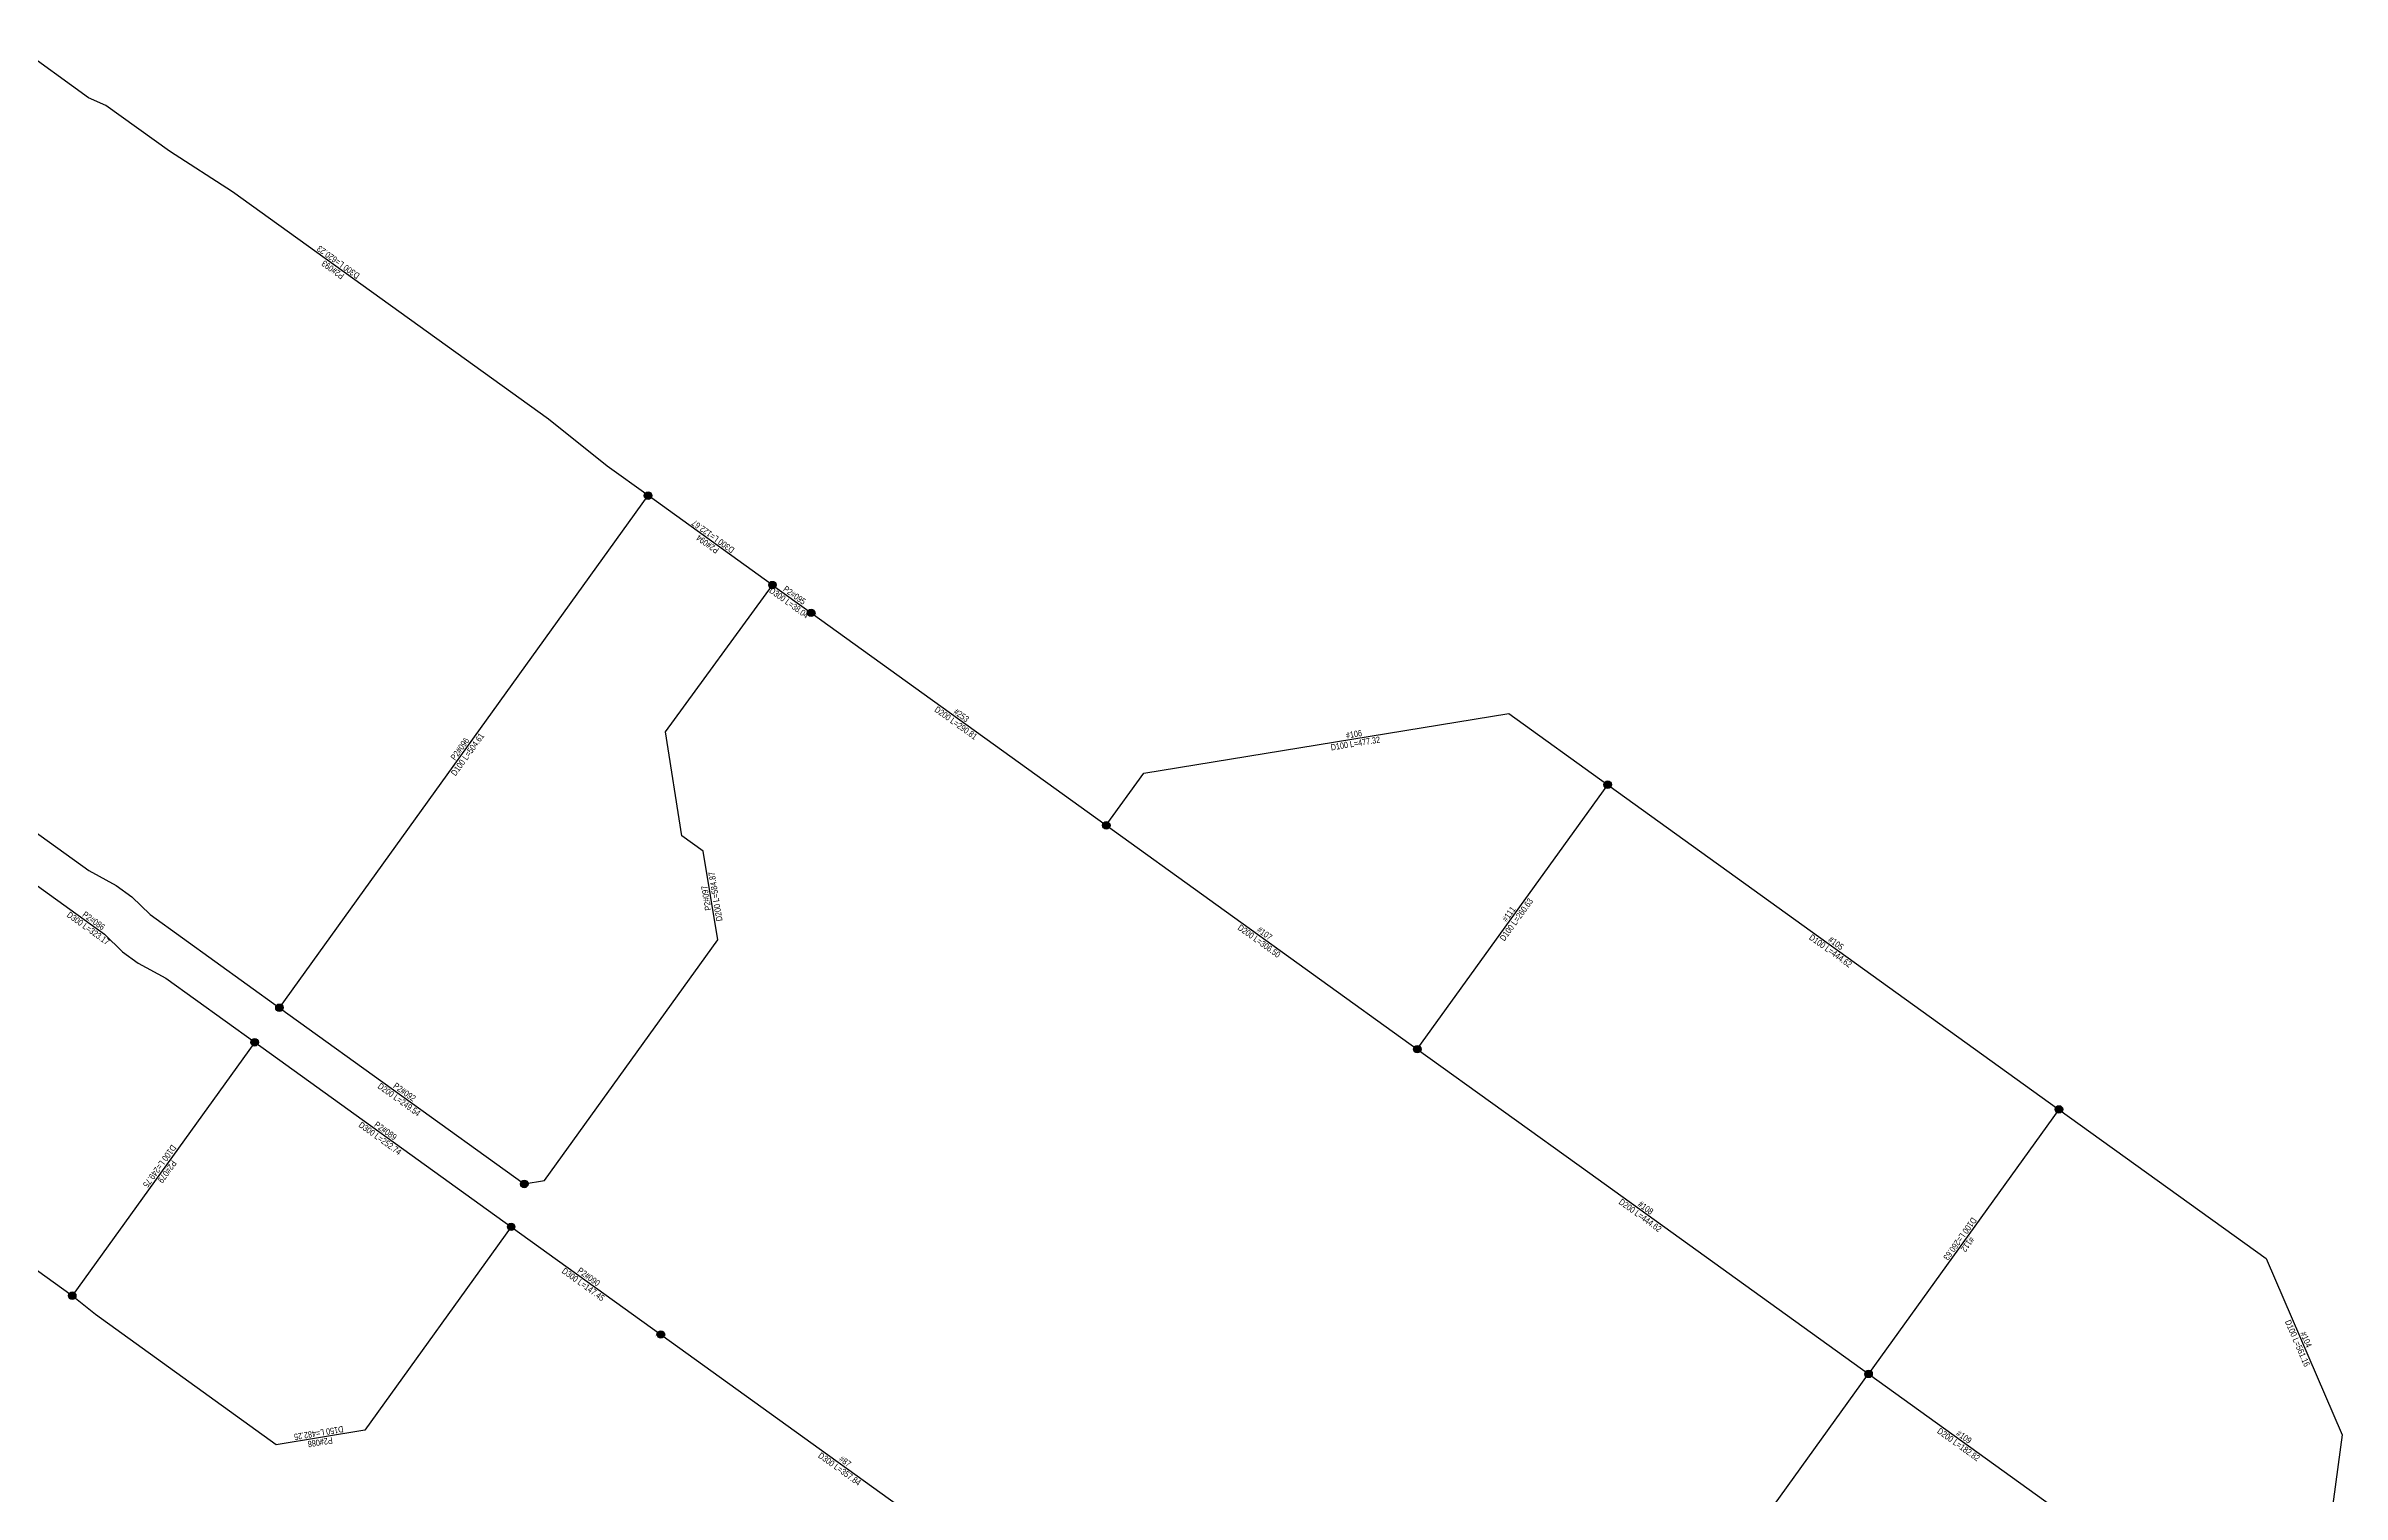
# Model space of a CAD drawing. Header units: metres. Extents: x 145472 to 149777, y 297313 to 301407.
# Drawn here: x 147940 to 149777, y 299391 to 300549 of the extents above; entities that cross this region are included whole.
import ezdxf
from ezdxf.enums import TextEntityAlignment as Align

# ---------------------------------------------------------------- set-up
doc = ezdxf.new("R2010")
doc.units = ezdxf.units.M
for name, color, linetype in [('EPANET2-JUNCTION', 7, 'Continuous'), ('EPANET2-PIPE', 3, 'Continuous'), ('EPANET2-PIPE_no', 7, 'Continuous')]:
    doc.layers.add(name, color=color, linetype=linetype)

# ---------------------------------------------------------------- blocks, each defined once
blk = doc.blocks.new('PIPE_BLOCK')
at = {"width": 0.8}
for tag, p in [('ID', (0, 3.75)), ('INFO', (0, -3.75))]:
    blk.add_attdef(tag, text='', height=5, dxfattribs=at).set_placement(p, align=Align.MIDDLE_CENTER)
blk = doc.blocks.new('JUNCTION_BLOCK')
h = blk.add_hatch(color=255)
edge = h.paths.add_edge_path()
edge.add_arc((0, 0), 3, 0, 360)
at = {"color": 5}
blk.add_circle((0, 0), 3, dxfattribs=at)
at = {"color": 5, "width": 0.7}
blk.add_attdef('ID', text='', height=3, dxfattribs=at).set_placement((0, 0), align=Align.MIDDLE_CENTER)

msp = doc.modelspace()

# ---------------------------------------------------------------- linework, layer by layer
at = {"layer": 'EPANET2-PIPE'}
for points in [[(148421.9, 300189.4), (148389.2, 300212.9), (148342.2, 300250.4), (148089.5, 300432.3), (148039.1, 300464.9), (147988.4, 300501.3), (147974.5, 300507.6), (147917, 300549)], [(148127.1, 299779.8), (148421.9, 300189.4)], [(148521.4, 300117.8), (148421.9, 300189.4)], [(147627, 300143.4), (147669.6, 300112.7), (147680.1, 300101.5), (147974.6, 299889.6), (147996.6, 299877.5), (148009.1, 299868.5), (148023.6, 299854.3), (148127.1, 299779.8)], [(148322.9, 299638.9), (148339, 299641.6), (148477.6, 299834.2), (148466.1, 299905.1), (148449, 299917.4), (148435.8, 300000.4), (148521.4, 300117.8)], [(148521.4, 300117.8), (148552.3, 300095.6)], [(148552.3, 300095.6), (148788.4, 299925.7)], [(148788.4, 299925.7), (148818.4, 299967.4), (149110.4, 300015), (149189.4, 299958.2)], [(149037.1, 299746.7), (149189.4, 299958.2)], [(149189.4, 299958.2), (149550.3, 299698.5)], [(147845.3, 299940.8), (147987.1, 299838.7), (148001.6, 299824.6), (148014.1, 299815.6), (148036.2, 299803.4), (148107.3, 299752.2)], [(148788.4, 299925.7), (149037.1, 299746.7)], [(148127.1, 299779.8), (148322.9, 299638.9), (148322.9, 299638.9)], [(148107.3, 299752.2), (147961.4, 299549.5)], [(148107.3, 299752.2), (148312.4, 299604.6)], [(147961.4, 299549.5), (147699.4, 299738)], [(149037.1, 299746.7), (149175, 299647.4), (149398, 299487)], [(149550.3, 299698.5), (149398, 299487)], [(149550.3, 299698.5), (149716, 299579.3), (149776.7, 299438.2), (149764.2, 299345.3), (149735.6, 299273.6), (149721.6, 299254.1)], [(148312.4, 299604.6), (148195.3, 299441.9), (148124.5, 299430.3), (147979.9, 299534.4), (147961.4, 299549.5)], [(148312.4, 299604.6), (148432.1, 299518.5)], [(148432.1, 299518.5), (148722.5, 299309.5)], [(149203.9, 299217.2), (149398, 299487)], [(149398, 299487), (149546.4, 299380.2)]]:
    msp.add_lwpolyline(points, dxfattribs=at)

# ---------------------------------------------------------------- block references
at = {"layer": 'EPANET2-JUNCTION'}
ref = msp.add_blockref('JUNCTION_BLOCK', (148421.9, 300189.4), dxfattribs=at)
ref.add_attrib('ID', 'B064', dxfattribs={"layer": '0', "color": 5, "height": 3, "width": 0.55}).set_placement((148421.9, 300189.4), align=Align.MIDDLE_CENTER)
ref = msp.add_blockref('JUNCTION_BLOCK', (148521.4, 300117.8), dxfattribs=at)
ref.add_attrib('ID', 'B065', dxfattribs={"layer": '0', "color": 5, "height": 3, "width": 0.55}).set_placement((148521.4, 300117.8), align=Align.MIDDLE_CENTER)
ref = msp.add_blockref('JUNCTION_BLOCK', (148552.3, 300095.6), dxfattribs=at)
ref.add_attrib('ID', 'A142A', dxfattribs={"layer": '0', "color": 5, "height": 3, "width": 0.55}).set_placement((148552.3, 300095.6), align=Align.MIDDLE_CENTER)
ref = msp.add_blockref('JUNCTION_BLOCK', (149189.4, 299958.2), dxfattribs=at)
ref.add_attrib('ID', 'A139', dxfattribs={"layer": '0', "color": 5, "height": 3, "width": 0.55}).set_placement((149189.4, 299958.2), align=Align.MIDDLE_CENTER)
ref = msp.add_blockref('JUNCTION_BLOCK', (148788.4, 299925.7), dxfattribs=at)
ref.add_attrib('ID', 'A142', dxfattribs={"layer": '0', "color": 5, "height": 3, "width": 0.55}).set_placement((148788.4, 299925.7), align=Align.MIDDLE_CENTER)
ref = msp.add_blockref('JUNCTION_BLOCK', (148127.1, 299779.8), dxfattribs=at)
ref.add_attrib('ID', 'B062', dxfattribs={"layer": '0', "color": 5, "height": 3, "width": 0.55}).set_placement((148127.1, 299779.8), align=Align.MIDDLE_CENTER)
ref = msp.add_blockref('JUNCTION_BLOCK', (148107.3, 299752.2), dxfattribs=at)
ref.add_attrib('ID', 'B060', dxfattribs={"layer": '0', "color": 5, "height": 3, "width": 0.55}).set_placement((148107.3, 299752.2), align=Align.MIDDLE_CENTER)
ref = msp.add_blockref('JUNCTION_BLOCK', (149037.1, 299746.7), dxfattribs=at)
ref.add_attrib('ID', 'A143', dxfattribs={"layer": '0', "color": 5, "height": 3, "width": 0.55}).set_placement((149037.1, 299746.7), align=Align.MIDDLE_CENTER)
ref = msp.add_blockref('JUNCTION_BLOCK', (149550.3, 299698.5), dxfattribs=at)
ref.add_attrib('ID', 'A136', dxfattribs={"layer": '0', "color": 5, "height": 3, "width": 0.55}).set_placement((149550.3, 299698.5), align=Align.MIDDLE_CENTER)
ref = msp.add_blockref('JUNCTION_BLOCK', (148322.9, 299638.9), dxfattribs=at)
ref.add_attrib('ID', 'B063', dxfattribs={"layer": '0', "color": 5, "height": 3, "width": 0.55}).set_placement((148322.9, 299638.9), align=Align.MIDDLE_CENTER)
ref = msp.add_blockref('JUNCTION_BLOCK', (148312.4, 299604.6), dxfattribs=at)
ref.add_attrib('ID', 'B061', dxfattribs={"layer": '0', "color": 5, "height": 3, "width": 0.55}).set_placement((148312.4, 299604.6), align=Align.MIDDLE_CENTER)
ref = msp.add_blockref('JUNCTION_BLOCK', (147961.4, 299549.5), dxfattribs=at)
ref.add_attrib('ID', 'B059', dxfattribs={"layer": '0', "color": 5, "height": 3, "width": 0.55}).set_placement((147961.4, 299549.5), align=Align.MIDDLE_CENTER)
ref = msp.add_blockref('JUNCTION_BLOCK', (148432.1, 299518.5), dxfattribs=at)
ref.add_attrib('ID', 'A145A', dxfattribs={"layer": '0', "color": 5, "height": 3, "width": 0.55}).set_placement((148432.1, 299518.5), align=Align.MIDDLE_CENTER)
ref = msp.add_blockref('JUNCTION_BLOCK', (149398, 299487), dxfattribs=at)
ref.add_attrib('ID', 'A135', dxfattribs={"layer": '0', "color": 5, "height": 3, "width": 0.55}).set_placement((149398, 299487), align=Align.MIDDLE_CENTER)
at = {"layer": 'EPANET2-PIPE_no'}
for p, rotation, values in [((148172, 300373), 144.2617698019862, {'ID': 'P2#093', 'INFO': 'D300 L=620.23'}), ((148471.7, 300153.6), 144.26176980116713, {'ID': 'P2#094', 'INFO': 'D300 L=122.67'}), ((148536.9, 300106.7), 324.26184219851234, {'ID': 'P2#095', 'INFO': 'D300 L=38.04'}), ((148670.3, 300010.6), 324.2617603314148, {'ID': '#253', 'INFO': 'D200 L=290.81'}), ((148274.5, 299984.6), 54.26146911297794, {'ID': 'P2#096', 'INFO': 'D100 L=504.61'}), ((148987, 299994.9), 9.261469111071394, {'ID': '#106', 'INFO': 'D100 L=477.32'}), ((148472.1, 299868.1), 99.2614691125103, {'ID': 'P2#097', 'INFO': 'D200 L=584.87'}), ((149113.3, 299852.5), 54.26146911488779, {'ID': '#111', 'INFO': 'D100 L=260.63'}), ((147976.4, 299846.4), 324.2614691023215, {'ID': 'P2#086', 'INFO': 'D300 L=323.17'}), ((148912.8, 299836.2), 324.2617698020109, {'ID': '#107', 'INFO': 'D200 L=306.50'}), ((149369.8, 299828.4), 324.26146913625985, {'ID': '#105', 'INFO': 'D100 L=444.62'}), ((148225, 299709.4), 324.2614691023286, {'ID': 'P2#092', 'INFO': 'D200 L=249.54'}), ((148209.8, 299678.4), 324.2614691023163, {'ID': 'P2#089', 'INFO': 'D300 L=252.74'}), ((148034.3, 299650.9), 234.26146911296263, {'ID': 'P2#079', 'INFO': 'D100 L=249.75'}), ((149217.6, 299616.8), 324.2617698020012, {'ID': '#108', 'INFO': 'D200 L=444.62'}), ((149474.2, 299592.8), 234.26146911299367, {'ID': '#112', 'INFO': 'D100 L=260.63'}), ((148372.3, 299561.6), 324.2614692676501, {'ID': 'P2#090', 'INFO': 'D300 L=147.45'}), ((149744.5, 299513), 293.28484364261294, {'ID': '#104', 'INFO': 'D100 L=561.16'}), ((148159.1, 299436), 189.26146911269697, {'ID': 'P2#088', 'INFO': 'D150 L=482.25'}), ((149472.2, 299433.6), 324.2617698020173, {'ID': '#109', 'INFO': 'D200 L=182.82'}), ((148577.3, 299414), 324.261469114331, {'ID': '#87', 'INFO': 'D300 L=357.84'})]:
    msp.add_blockref('PIPE_BLOCK', p, dxfattribs=dict(at, rotation=rotation)).add_auto_attribs(values)

doc.saveas('drawing.dxf')
